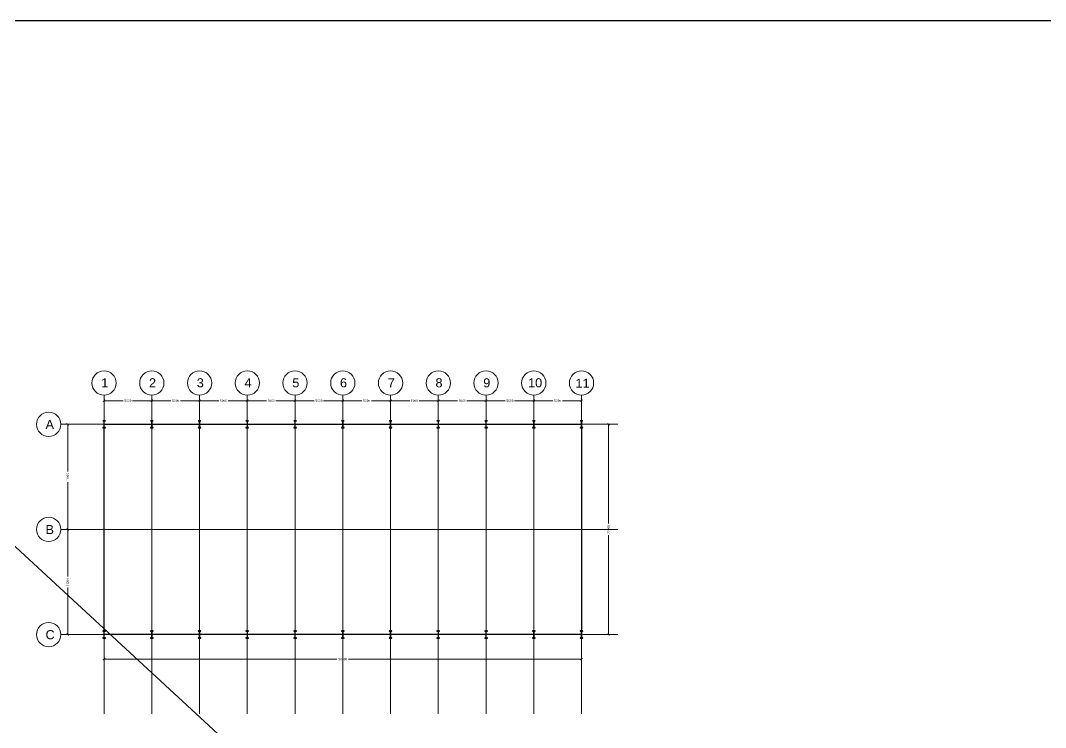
# Model space of a CAD drawing. Header units: millimetres. Extents: x -388065 to 2372687422, y -192755 to 667797.
# Drawn here: x 69848 to 177183, y 45699 to 119680 of the extents above; entities that cross this region are included whole.
import ezdxf

# ---------------------------------------------------------------- set-up
doc = ezdxf.new("R2010")
doc.units = ezdxf.units.MM
doc.linetypes.add('Grid Line 1_2_', pattern=[22.225, 12.7, -3.175, 3.175, -3.175])
for name, color, linetype, lineweight in [('BEAMS', 6, 'Continuous', 30), ('S-GRID', 1, 'Continuous', 9), ('S-GRID-IDEN', 1, 'Continuous', 9), ('STR-DIM', 1, 'Continuous', 9), ('STR-STEEL_IN_SEC', 6, 'Continuous', 15)]:
    doc.layers.add(name, color=color, linetype=linetype, lineweight=lineweight)
doc.styles.add('Arial', font='arial.ttf', dxfattribs={"height": 635})
doc.styles.add('MINA_MM_LAYOUT', font='dim.shx', dxfattribs={"height": 250})
doc.dimstyles.new('MINA_MM_LAYOUT', dxfattribs={"dimtxt": 250, "dimasz": 150, "dimexe": 100, "dimexo": 100, "dimgap": 50, "dimtad": 0, "dimdec": 0, "dimzin": 0, "dimdsep": 46, "dimtxsty": 'MINA_MM_LAYOUT', "dimblk": 'ARCHTICK', "dimcen": 0.09, "dimclrd": 256, "dimclre": 256, "dimclrt": 7, "dimadec": 0, "dimazin": 0, "dimtfac": 1, "dimtdec": 0, "dimtix": 1, "dimtofl": 0, "dimtmove": 0, "dimatfit": 0, "dimfxl": 1, "dimtolj": 1, "dimtzin": 0, "dimlwd": -1, "dimlwe": -1, "dimarcsym": 0})

# ---------------------------------------------------------------- blocks, each defined once
blk = doc.blocks.new('Grid - Grid Head - Circle-14747-Furniture Plan')
at = {"layer": 'S-GRID-IDEN'}
blk.add_circle((0, 0), 6.35, dxfattribs=at)
blk = doc.blocks.new('_ARCHTICK')
at = {"color": 0, "linetype": 'ByBlock', "const_width": 0.4}
blk.add_lwpolyline([(-0.5, -0.5), (0.5, 0.5)], dxfattribs=at)
blk = doc.blocks.new('*D1179')
at = {"layer": 'Defpoints', "color": 0, "transparency": 16777216}
for p in [(83598, 79898), (78598, 79415), (83598, 79415)]:
    blk.add_point(p, dxfattribs=at)
at = {"layer": 'STR-DIM', "transparency": 16777216}
for p, q in [((78598, 79515), (78598, 79998)), ((78598, 79898), (80607, 79898)), ((83598, 79898), (81588, 79898)), ((83598, 79515), (83598, 79998))]:
    blk.add_line(p, q, dxfattribs=at)
at = {"layer": 'STR-DIM', "transparency": 16777216, "xscale": 220, "yscale": 220, "zscale": 220, "rotation": 180}
blk.add_blockref('_ARCHTICK', (78598, 79898), dxfattribs=at)
at = {"layer": 'STR-DIM', "transparency": 16777216, "xscale": 220, "yscale": 220, "zscale": 220}
blk.add_blockref('_ARCHTICK', (83598, 79898), dxfattribs=at)
at = {"layer": 'STR-DIM', "color": 7, "transparency": 16777216, "insert": (81098, 79898), "char_height": 250, "attachment_point": 5, "style": 'MINA_MM_LAYOUT'}
blk.add_mtext('\\A1;5000', dxfattribs=at)
blk = doc.blocks.new('*D1180')
at = {"layer": 'Defpoints', "color": 0, "transparency": 16777216}
for p in [(88598, 79898), (88598, 79654), (83598, 79415)]:
    blk.add_point(p, dxfattribs=at)
at = {"layer": 'STR-DIM', "transparency": 16777216}
for p, q in [((83598, 79515), (83598, 79998)), ((83598, 79898), (85607, 79898)), ((88598, 79898), (86588, 79898)), ((88598, 79754), (88598, 79998))]:
    blk.add_line(p, q, dxfattribs=at)
at = {"layer": 'STR-DIM', "transparency": 16777216, "xscale": 220, "yscale": 220, "zscale": 220, "rotation": 180}
blk.add_blockref('_ARCHTICK', (83598, 79898), dxfattribs=at)
at = {"layer": 'STR-DIM', "transparency": 16777216, "xscale": 220, "yscale": 220, "zscale": 220}
blk.add_blockref('_ARCHTICK', (88598, 79898), dxfattribs=at)
at = {"layer": 'STR-DIM', "color": 7, "transparency": 16777216, "insert": (86098, 79898), "char_height": 250, "attachment_point": 5, "style": 'MINA_MM_LAYOUT'}
blk.add_mtext('\\A1;5000', dxfattribs=at)
blk = doc.blocks.new('*D1181')
at = {"layer": 'Defpoints', "color": 0, "transparency": 16777216}
for p in [(88598, 79654), (93598, 79898), (93598, 79545)]:
    blk.add_point(p, dxfattribs=at)
at = {"layer": 'STR-DIM', "transparency": 16777216}
for p, q in [((88598, 79754), (88598, 79998)), ((88598, 79898), (90607, 79898)), ((93598, 79898), (91588, 79898)), ((93598, 79645), (93598, 79998))]:
    blk.add_line(p, q, dxfattribs=at)
at = {"layer": 'STR-DIM', "transparency": 16777216, "xscale": 220, "yscale": 220, "zscale": 220, "rotation": 180}
blk.add_blockref('_ARCHTICK', (88598, 79898), dxfattribs=at)
at = {"layer": 'STR-DIM', "transparency": 16777216, "xscale": 220, "yscale": 220, "zscale": 220}
blk.add_blockref('_ARCHTICK', (93598, 79898), dxfattribs=at)
at = {"layer": 'STR-DIM', "color": 7, "transparency": 16777216, "insert": (91098, 79898), "char_height": 250, "attachment_point": 5, "style": 'MINA_MM_LAYOUT'}
blk.add_mtext('\\A1;5000', dxfattribs=at)
blk = doc.blocks.new('*D1182')
at = {"layer": 'Defpoints', "color": 0, "transparency": 16777216}
for p in [(93598, 79545), (98598, 79898), (98598, 79257)]:
    blk.add_point(p, dxfattribs=at)
at = {"layer": 'STR-DIM', "transparency": 16777216}
for p, q in [((93598, 79645), (93598, 79998)), ((93598, 79898), (95607, 79898)), ((98598, 79898), (96588, 79898)), ((98598, 79357), (98598, 79998))]:
    blk.add_line(p, q, dxfattribs=at)
at = {"layer": 'STR-DIM', "transparency": 16777216, "xscale": 220, "yscale": 220, "zscale": 220, "rotation": 180}
blk.add_blockref('_ARCHTICK', (93598, 79898), dxfattribs=at)
at = {"layer": 'STR-DIM', "transparency": 16777216, "xscale": 220, "yscale": 220, "zscale": 220}
blk.add_blockref('_ARCHTICK', (98598, 79898), dxfattribs=at)
at = {"layer": 'STR-DIM', "color": 7, "transparency": 16777216, "insert": (96098, 79898), "char_height": 250, "attachment_point": 5, "style": 'MINA_MM_LAYOUT'}
blk.add_mtext('\\A1;5000', dxfattribs=at)
blk = doc.blocks.new('*D1183')
at = {"layer": 'Defpoints', "color": 0, "transparency": 16777216}
for p in [(103598, 79898), (98598, 79257), (103598, 78863)]:
    blk.add_point(p, dxfattribs=at)
at = {"layer": 'STR-DIM', "transparency": 16777216}
for p, q in [((98598, 79357), (98598, 79998)), ((98598, 79898), (100607, 79898)), ((103598, 79898), (101588, 79898)), ((103598, 78963), (103598, 79998))]:
    blk.add_line(p, q, dxfattribs=at)
at = {"layer": 'STR-DIM', "transparency": 16777216, "xscale": 220, "yscale": 220, "zscale": 220, "rotation": 180}
blk.add_blockref('_ARCHTICK', (98598, 79898), dxfattribs=at)
at = {"layer": 'STR-DIM', "transparency": 16777216, "xscale": 220, "yscale": 220, "zscale": 220}
blk.add_blockref('_ARCHTICK', (103598, 79898), dxfattribs=at)
at = {"layer": 'STR-DIM', "color": 7, "transparency": 16777216, "insert": (101098, 79898), "char_height": 250, "attachment_point": 5, "style": 'MINA_MM_LAYOUT'}
blk.add_mtext('\\A1;5000', dxfattribs=at)
blk = doc.blocks.new('*D1184')
at = {"layer": 'Defpoints', "color": 0, "transparency": 16777216}
for p in [(108598, 79898), (103598, 78863), (108598, 78885)]:
    blk.add_point(p, dxfattribs=at)
at = {"layer": 'STR-DIM', "transparency": 16777216}
for p, q in [((103598, 78963), (103598, 79998)), ((103598, 79898), (105607, 79898)), ((108598, 79898), (106588, 79898)), ((108598, 78985), (108598, 79998))]:
    blk.add_line(p, q, dxfattribs=at)
at = {"layer": 'STR-DIM', "transparency": 16777216, "xscale": 220, "yscale": 220, "zscale": 220, "rotation": 180}
blk.add_blockref('_ARCHTICK', (103598, 79898), dxfattribs=at)
at = {"layer": 'STR-DIM', "transparency": 16777216, "xscale": 220, "yscale": 220, "zscale": 220}
blk.add_blockref('_ARCHTICK', (108598, 79898), dxfattribs=at)
at = {"layer": 'STR-DIM', "color": 7, "transparency": 16777216, "insert": (106098, 79898), "char_height": 250, "attachment_point": 5, "style": 'MINA_MM_LAYOUT'}
blk.add_mtext('\\A1;5000', dxfattribs=at)
blk = doc.blocks.new('*D1185')
at = {"layer": 'Defpoints', "color": 0, "transparency": 16777216}
for p in [(113598, 79898), (108598, 78885), (113598, 79059)]:
    blk.add_point(p, dxfattribs=at)
at = {"layer": 'STR-DIM', "transparency": 16777216}
for p, q in [((108598, 78985), (108598, 79998)), ((108598, 79898), (110607, 79898)), ((113598, 79898), (111588, 79898)), ((113598, 79159), (113598, 79998))]:
    blk.add_line(p, q, dxfattribs=at)
at = {"layer": 'STR-DIM', "transparency": 16777216, "xscale": 220, "yscale": 220, "zscale": 220, "rotation": 180}
blk.add_blockref('_ARCHTICK', (108598, 79898), dxfattribs=at)
at = {"layer": 'STR-DIM', "transparency": 16777216, "xscale": 220, "yscale": 220, "zscale": 220}
blk.add_blockref('_ARCHTICK', (113598, 79898), dxfattribs=at)
at = {"layer": 'STR-DIM', "color": 7, "transparency": 16777216, "insert": (111098, 79898), "char_height": 250, "attachment_point": 5, "style": 'MINA_MM_LAYOUT'}
blk.add_mtext('\\A1;5000', dxfattribs=at)
blk = doc.blocks.new('*D1186')
at = {"layer": 'Defpoints', "color": 0, "transparency": 16777216}
for p in [(118598, 79898), (113598, 79059), (118598, 79125)]:
    blk.add_point(p, dxfattribs=at)
at = {"layer": 'STR-DIM', "transparency": 16777216}
for p, q in [((113598, 79159), (113598, 79998)), ((113598, 79898), (115607, 79898)), ((118598, 79898), (116588, 79898)), ((118598, 79225), (118598, 79998))]:
    blk.add_line(p, q, dxfattribs=at)
at = {"layer": 'STR-DIM', "transparency": 16777216, "xscale": 220, "yscale": 220, "zscale": 220, "rotation": 180}
blk.add_blockref('_ARCHTICK', (113598, 79898), dxfattribs=at)
at = {"layer": 'STR-DIM', "transparency": 16777216, "xscale": 220, "yscale": 220, "zscale": 220}
blk.add_blockref('_ARCHTICK', (118598, 79898), dxfattribs=at)
at = {"layer": 'STR-DIM', "color": 7, "transparency": 16777216, "insert": (116098, 79898), "char_height": 250, "attachment_point": 5, "style": 'MINA_MM_LAYOUT'}
blk.add_mtext('\\A1;5000', dxfattribs=at)
blk = doc.blocks.new('*D1187')
at = {"layer": 'Defpoints', "color": 0, "transparency": 16777216}
for p in [(123598, 79898), (118598, 79125), (123598, 79147)]:
    blk.add_point(p, dxfattribs=at)
at = {"layer": 'STR-DIM', "transparency": 16777216}
for p, q in [((118598, 79225), (118598, 79998)), ((118598, 79898), (120607, 79898)), ((123598, 79898), (121588, 79898)), ((123598, 79247), (123598, 79998))]:
    blk.add_line(p, q, dxfattribs=at)
at = {"layer": 'STR-DIM', "transparency": 16777216, "xscale": 220, "yscale": 220, "zscale": 220, "rotation": 180}
blk.add_blockref('_ARCHTICK', (118598, 79898), dxfattribs=at)
at = {"layer": 'STR-DIM', "transparency": 16777216, "xscale": 220, "yscale": 220, "zscale": 220}
blk.add_blockref('_ARCHTICK', (123598, 79898), dxfattribs=at)
at = {"layer": 'STR-DIM', "color": 7, "transparency": 16777216, "insert": (121098, 79898), "char_height": 250, "attachment_point": 5, "style": 'MINA_MM_LAYOUT'}
blk.add_mtext('\\A1;5000', dxfattribs=at)
blk = doc.blocks.new('*D1188')
at = {"layer": 'Defpoints', "color": 0, "transparency": 16777216}
for p in [(128598, 79898), (123598, 79147), (128598, 79190)]:
    blk.add_point(p, dxfattribs=at)
at = {"layer": 'STR-DIM', "transparency": 16777216}
for p, q in [((123598, 79247), (123598, 79998)), ((123598, 79898), (125607, 79898)), ((128598, 79898), (126588, 79898)), ((128598, 79290), (128598, 79998))]:
    blk.add_line(p, q, dxfattribs=at)
at = {"layer": 'STR-DIM', "transparency": 16777216, "xscale": 220, "yscale": 220, "zscale": 220, "rotation": 180}
blk.add_blockref('_ARCHTICK', (123598, 79898), dxfattribs=at)
at = {"layer": 'STR-DIM', "transparency": 16777216, "xscale": 220, "yscale": 220, "zscale": 220}
blk.add_blockref('_ARCHTICK', (128598, 79898), dxfattribs=at)
at = {"layer": 'STR-DIM', "color": 7, "transparency": 16777216, "insert": (126098, 79898), "char_height": 250, "attachment_point": 5, "style": 'MINA_MM_LAYOUT'}
blk.add_mtext('\\A1;5000', dxfattribs=at)
blk = doc.blocks.new('*D1189')
at = {"layer": 'Defpoints', "color": 0, "transparency": 16777216}
for p in [(75998, 77423), (74787, 66423), (75998, 66423)]:
    blk.add_point(p, dxfattribs=at)
at = {"layer": 'STR-DIM', "transparency": 16777216}
for p, q in [((75898, 77423), (74687, 77423)), ((74787, 77423), (74787, 72485)), ((74787, 66423), (74787, 71361)), ((75898, 66423), (74687, 66423))]:
    blk.add_line(p, q, dxfattribs=at)
at = {"layer": 'STR-DIM', "transparency": 16777216, "xscale": 220, "yscale": 220, "zscale": 220}
for p, rotation in [((74787, 77423), 90), ((74787, 66423), 270)]:
    blk.add_blockref('_ARCHTICK', p, dxfattribs=dict(at, rotation=rotation))
at = {"layer": 'STR-DIM', "color": 7, "transparency": 16777216, "insert": (74787, 71923), "char_height": 250, "attachment_point": 5, "rotation": 90, "style": 'MINA_MM_LAYOUT'}
blk.add_mtext('\\A1;11000', dxfattribs=at)
blk = doc.blocks.new('*D1190')
at = {"layer": 'Defpoints', "color": 0, "transparency": 16777216}
for p in [(75998, 66423), (74787, 55423), (76138, 55423)]:
    blk.add_point(p, dxfattribs=at)
at = {"layer": 'STR-DIM', "transparency": 16777216}
for p, q in [((75898, 66423), (74687, 66423)), ((74787, 66423), (74787, 61485)), ((74787, 55423), (74787, 60361)), ((76038, 55423), (74687, 55423))]:
    blk.add_line(p, q, dxfattribs=at)
at = {"layer": 'STR-DIM', "transparency": 16777216, "xscale": 220, "yscale": 220, "zscale": 220}
for p, rotation in [((74787, 66423), 90), ((74787, 55423), 270)]:
    blk.add_blockref('_ARCHTICK', p, dxfattribs=dict(at, rotation=rotation))
at = {"layer": 'STR-DIM', "color": 7, "transparency": 16777216, "insert": (74787, 60923), "char_height": 250, "attachment_point": 5, "rotation": 90, "style": 'MINA_MM_LAYOUT'}
blk.add_mtext('\\A1;11000', dxfattribs=at)
blk = doc.blocks.new('*D1191')
at = {"layer": 'Defpoints', "color": 0, "transparency": 16777216}
for p in [(78598, 55423), (128598, 55423), (128598, 52850)]:
    blk.add_point(p, dxfattribs=at)
at = {"layer": 'STR-DIM', "transparency": 16777216}
for p, q in [((78598, 55323), (78598, 52750)), ((128598, 55323), (128598, 52750)), ((78598, 52850), (102988, 52850)), ((128598, 52850), (104207, 52850))]:
    blk.add_line(p, q, dxfattribs=at)
at = {"layer": 'STR-DIM', "transparency": 16777216, "xscale": 220, "yscale": 220, "zscale": 220, "rotation": 180}
blk.add_blockref('_ARCHTICK', (78598, 52850), dxfattribs=at)
at = {"layer": 'STR-DIM', "transparency": 16777216, "xscale": 220, "yscale": 220, "zscale": 220}
blk.add_blockref('_ARCHTICK', (128598, 52850), dxfattribs=at)
at = {"layer": 'STR-DIM', "color": 7, "transparency": 16777216, "insert": (103598, 52850), "char_height": 250, "attachment_point": 5, "style": 'MINA_MM_LAYOUT'}
blk.add_mtext('\\A1;50000', dxfattribs=at)
blk = doc.blocks.new('*D1192')
at = {"layer": 'Defpoints', "color": 0, "transparency": 16777216}
for p in [(128598, 77423), (128598, 55423), (131427, 55423)]:
    blk.add_point(p, dxfattribs=at)
at = {"layer": 'STR-DIM', "transparency": 16777216}
for p, q in [((128698, 77423), (131527, 77423)), ((131427, 77423), (131427, 67033)), ((131427, 55423), (131427, 65814)), ((128698, 55423), (131527, 55423))]:
    blk.add_line(p, q, dxfattribs=at)
at = {"layer": 'STR-DIM', "transparency": 16777216, "xscale": 220, "yscale": 220, "zscale": 220}
for p, rotation in [((131427, 77423), 90), ((131427, 55423), 270)]:
    blk.add_blockref('_ARCHTICK', p, dxfattribs=dict(at, rotation=rotation))
at = {"layer": 'STR-DIM', "color": 7, "transparency": 16777216, "insert": (131427, 66423), "char_height": 250, "attachment_point": 5, "rotation": 90, "style": 'MINA_MM_LAYOUT'}
blk.add_mtext('\\A1;22000', dxfattribs=at)

msp = doc.modelspace()

# ---------------------------------------------------------------- linework, layer by layer
for points in [[(9539.1551, 119679.6795), (348586.9054, 119679.6795), (348586.9054, -192755.4137), (9539.1551, -192755.4137)], [(128597.7259, 77423.1752), (128597.7259, 55423.1752), (78597.7259, 55423.1752), (78597.7259, 77423.1752)]]:
    msp.add_lwpolyline(points, close=True)
at = {"layer": 'BEAMS'}
for points in [[(78550.2884, 77772.8627, -0.4142135624), (78589.6634, 77733.4877), (78589.6634, 77112.8627, -0.4142135624), (78550.2884, 77073.4877), (78460.2259, 77073.4877), (78460.2259, 77048.1752), (78735.2259, 77048.1752), (78735.2259, 77073.4877), (78645.1634, 77073.4877, -0.4142135624), (78605.7884, 77112.8627), (78605.7884, 77733.4877, -0.4142135624), (78645.1634, 77772.8627), (78735.2259, 77772.8627), (78735.2259, 77798.1752), (78460.2259, 77798.1752), (78460.2259, 77772.8627)], [(83550.2884, 77772.8627, -0.4142135624), (83589.6634, 77733.4877), (83589.6634, 77112.8627, -0.4142135624), (83550.2884, 77073.4877), (83460.2259, 77073.4877), (83460.2259, 77048.1752), (83735.2259, 77048.1752), (83735.2259, 77073.4877), (83645.1634, 77073.4877, -0.4142135624), (83605.7884, 77112.8627), (83605.7884, 77733.4877, -0.4142135624), (83645.1634, 77772.8627), (83735.2259, 77772.8627), (83735.2259, 77798.1752), (83460.2259, 77798.1752), (83460.2259, 77772.8627)], [(88550.2884, 77772.8627, -0.4142135624), (88589.6634, 77733.4877), (88589.6634, 77112.8627, -0.4142135624), (88550.2884, 77073.4877), (88460.2259, 77073.4877), (88460.2259, 77048.1752), (88735.2259, 77048.1752), (88735.2259, 77073.4877), (88645.1634, 77073.4877, -0.4142135624), (88605.7884, 77112.8627), (88605.7884, 77733.4877, -0.4142135624), (88645.1634, 77772.8627), (88735.2259, 77772.8627), (88735.2259, 77798.1752), (88460.2259, 77798.1752), (88460.2259, 77772.8627)], [(93550.2884, 77772.8627, -0.4142135624), (93589.6634, 77733.4877), (93589.6634, 77112.8627, -0.4142135624), (93550.2884, 77073.4877), (93460.2259, 77073.4877), (93460.2259, 77048.1752), (93735.2259, 77048.1752), (93735.2259, 77073.4877), (93645.1634, 77073.4877, -0.4142135624), (93605.7884, 77112.8627), (93605.7884, 77733.4877, -0.4142135624), (93645.1634, 77772.8627), (93735.2259, 77772.8627), (93735.2259, 77798.1752), (93460.2259, 77798.1752), (93460.2259, 77772.8627)], [(98550.2884, 77772.8627, -0.4142135624), (98589.6634, 77733.4877), (98589.6634, 77112.8627, -0.4142135624), (98550.2884, 77073.4877), (98460.2259, 77073.4877), (98460.2259, 77048.1752), (98735.2259, 77048.1752), (98735.2259, 77073.4877), (98645.1634, 77073.4877, -0.4142135624), (98605.7884, 77112.8627), (98605.7884, 77733.4877, -0.4142135624), (98645.1634, 77772.8627), (98735.2259, 77772.8627), (98735.2259, 77798.1752), (98460.2259, 77798.1752), (98460.2259, 77772.8627)], [(103550.2884, 77772.8627, -0.4142135624), (103589.6634, 77733.4877), (103589.6634, 77112.8627, -0.4142135624), (103550.2884, 77073.4877), (103460.2259, 77073.4877), (103460.2259, 77048.1752), (103735.2259, 77048.1752), (103735.2259, 77073.4877), (103645.1634, 77073.4877, -0.4142135624), (103605.7884, 77112.8627), (103605.7884, 77733.4877, -0.4142135624), (103645.1634, 77772.8627), (103735.2259, 77772.8627), (103735.2259, 77798.1752), (103460.2259, 77798.1752), (103460.2259, 77772.8627)], [(108550.2884, 77772.8627, -0.4142135624), (108589.6634, 77733.4877), (108589.6634, 77112.8627, -0.4142135624), (108550.2884, 77073.4877), (108460.2259, 77073.4877), (108460.2259, 77048.1752), (108735.2259, 77048.1752), (108735.2259, 77073.4877), (108645.1634, 77073.4877, -0.4142135624), (108605.7884, 77112.8627), (108605.7884, 77733.4877, -0.4142135624), (108645.1634, 77772.8627), (108735.2259, 77772.8627), (108735.2259, 77798.1752), (108460.2259, 77798.1752), (108460.2259, 77772.8627)], [(113550.2884, 77772.8627, -0.4142135624), (113589.6634, 77733.4877), (113589.6634, 77112.8627, -0.4142135624), (113550.2884, 77073.4877), (113460.2259, 77073.4877), (113460.2259, 77048.1752), (113735.2259, 77048.1752), (113735.2259, 77073.4877), (113645.1634, 77073.4877, -0.4142135624), (113605.7884, 77112.8627), (113605.7884, 77733.4877, -0.4142135624), (113645.1634, 77772.8627), (113735.2259, 77772.8627), (113735.2259, 77798.1752), (113460.2259, 77798.1752), (113460.2259, 77772.8627)], [(118550.2884, 77772.8627, -0.4142135624), (118589.6634, 77733.4877), (118589.6634, 77112.8627, -0.4142135624), (118550.2884, 77073.4877), (118460.2259, 77073.4877), (118460.2259, 77048.1752), (118735.2259, 77048.1752), (118735.2259, 77073.4877), (118645.1634, 77073.4877, -0.4142135624), (118605.7884, 77112.8627), (118605.7884, 77733.4877, -0.4142135624), (118645.1634, 77772.8627), (118735.2259, 77772.8627), (118735.2259, 77798.1752), (118460.2259, 77798.1752), (118460.2259, 77772.8627)], [(123550.2884, 77772.8627, -0.4142135624), (123589.6634, 77733.4877), (123589.6634, 77112.8627, -0.4142135624), (123550.2884, 77073.4877), (123460.2259, 77073.4877), (123460.2259, 77048.1752), (123735.2259, 77048.1752), (123735.2259, 77073.4877), (123645.1634, 77073.4877, -0.4142135624), (123605.7884, 77112.8627), (123605.7884, 77733.4877, -0.4142135624), (123645.1634, 77772.8627), (123735.2259, 77772.8627), (123735.2259, 77798.1752), (123460.2259, 77798.1752), (123460.2259, 77772.8627)], [(128550.2884, 77772.8627, -0.4142135624), (128589.6634, 77733.4877), (128589.6634, 77112.8627, -0.4142135624), (128550.2884, 77073.4877), (128460.2259, 77073.4877), (128460.2259, 77048.1752), (128735.2259, 77048.1752), (128735.2259, 77073.4877), (128645.1634, 77073.4877, -0.4142135624), (128605.7884, 77112.8627), (128605.7884, 77733.4877, -0.4142135624), (128645.1634, 77772.8627), (128735.2259, 77772.8627), (128735.2259, 77798.1752), (128460.2259, 77798.1752), (128460.2259, 77772.8627)], [(78550.2884, 55772.8627, -0.4142135624), (78589.6634, 55733.4877), (78589.6634, 55112.8627, -0.4142135624), (78550.2884, 55073.4877), (78460.2259, 55073.4877), (78460.2259, 55048.1752), (78735.2259, 55048.1752), (78735.2259, 55073.4877), (78645.1634, 55073.4877, -0.4142135624), (78605.7884, 55112.8627), (78605.7884, 55733.4877, -0.4142135624), (78645.1634, 55772.8627), (78735.2259, 55772.8627), (78735.2259, 55798.1752), (78460.2259, 55798.1752), (78460.2259, 55772.8627)], [(83550.2884, 55772.8627, -0.4142135624), (83589.6634, 55733.4877), (83589.6634, 55112.8627, -0.4142135624), (83550.2884, 55073.4877), (83460.2259, 55073.4877), (83460.2259, 55048.1752), (83735.2259, 55048.1752), (83735.2259, 55073.4877), (83645.1634, 55073.4877, -0.4142135624), (83605.7884, 55112.8627), (83605.7884, 55733.4877, -0.4142135624), (83645.1634, 55772.8627), (83735.2259, 55772.8627), (83735.2259, 55798.1752), (83460.2259, 55798.1752), (83460.2259, 55772.8627)], [(88550.2884, 55772.8627, -0.4142135624), (88589.6634, 55733.4877), (88589.6634, 55112.8627, -0.4142135624), (88550.2884, 55073.4877), (88460.2259, 55073.4877), (88460.2259, 55048.1752), (88735.2259, 55048.1752), (88735.2259, 55073.4877), (88645.1634, 55073.4877, -0.4142135624), (88605.7884, 55112.8627), (88605.7884, 55733.4877, -0.4142135624), (88645.1634, 55772.8627), (88735.2259, 55772.8627), (88735.2259, 55798.1752), (88460.2259, 55798.1752), (88460.2259, 55772.8627)], [(93550.2884, 55772.8627, -0.4142135624), (93589.6634, 55733.4877), (93589.6634, 55112.8627, -0.4142135624), (93550.2884, 55073.4877), (93460.2259, 55073.4877), (93460.2259, 55048.1752), (93735.2259, 55048.1752), (93735.2259, 55073.4877), (93645.1634, 55073.4877, -0.4142135624), (93605.7884, 55112.8627), (93605.7884, 55733.4877, -0.4142135624), (93645.1634, 55772.8627), (93735.2259, 55772.8627), (93735.2259, 55798.1752), (93460.2259, 55798.1752), (93460.2259, 55772.8627)], [(98550.2884, 55772.8627, -0.4142135624), (98589.6634, 55733.4877), (98589.6634, 55112.8627, -0.4142135624), (98550.2884, 55073.4877), (98460.2259, 55073.4877), (98460.2259, 55048.1752), (98735.2259, 55048.1752), (98735.2259, 55073.4877), (98645.1634, 55073.4877, -0.4142135624), (98605.7884, 55112.8627), (98605.7884, 55733.4877, -0.4142135624), (98645.1634, 55772.8627), (98735.2259, 55772.8627), (98735.2259, 55798.1752), (98460.2259, 55798.1752), (98460.2259, 55772.8627)], [(103550.2884, 55772.8627, -0.4142135624), (103589.6634, 55733.4877), (103589.6634, 55112.8627, -0.4142135624), (103550.2884, 55073.4877), (103460.2259, 55073.4877), (103460.2259, 55048.1752), (103735.2259, 55048.1752), (103735.2259, 55073.4877), (103645.1634, 55073.4877, -0.4142135624), (103605.7884, 55112.8627), (103605.7884, 55733.4877, -0.4142135624), (103645.1634, 55772.8627), (103735.2259, 55772.8627), (103735.2259, 55798.1752), (103460.2259, 55798.1752), (103460.2259, 55772.8627)], [(108550.2884, 55772.8627, -0.4142135624), (108589.6634, 55733.4877), (108589.6634, 55112.8627, -0.4142135624), (108550.2884, 55073.4877), (108460.2259, 55073.4877), (108460.2259, 55048.1752), (108735.2259, 55048.1752), (108735.2259, 55073.4877), (108645.1634, 55073.4877, -0.4142135624), (108605.7884, 55112.8627), (108605.7884, 55733.4877, -0.4142135624), (108645.1634, 55772.8627), (108735.2259, 55772.8627), (108735.2259, 55798.1752), (108460.2259, 55798.1752), (108460.2259, 55772.8627)], [(113550.2884, 55772.8627, -0.4142135624), (113589.6634, 55733.4877), (113589.6634, 55112.8627, -0.4142135624), (113550.2884, 55073.4877), (113460.2259, 55073.4877), (113460.2259, 55048.1752), (113735.2259, 55048.1752), (113735.2259, 55073.4877), (113645.1634, 55073.4877, -0.4142135624), (113605.7884, 55112.8627), (113605.7884, 55733.4877, -0.4142135624), (113645.1634, 55772.8627), (113735.2259, 55772.8627), (113735.2259, 55798.1752), (113460.2259, 55798.1752), (113460.2259, 55772.8627)], [(118550.2884, 55772.8627, -0.4142135624), (118589.6634, 55733.4877), (118589.6634, 55112.8627, -0.4142135624), (118550.2884, 55073.4877), (118460.2259, 55073.4877), (118460.2259, 55048.1752), (118735.2259, 55048.1752), (118735.2259, 55073.4877), (118645.1634, 55073.4877, -0.4142135624), (118605.7884, 55112.8627), (118605.7884, 55733.4877, -0.4142135624), (118645.1634, 55772.8627), (118735.2259, 55772.8627), (118735.2259, 55798.1752), (118460.2259, 55798.1752), (118460.2259, 55772.8627)], [(123550.2884, 55772.8627, -0.4142135624), (123589.6634, 55733.4877), (123589.6634, 55112.8627, -0.4142135624), (123550.2884, 55073.4877), (123460.2259, 55073.4877), (123460.2259, 55048.1752), (123735.2259, 55048.1752), (123735.2259, 55073.4877), (123645.1634, 55073.4877, -0.4142135624), (123605.7884, 55112.8627), (123605.7884, 55733.4877, -0.4142135624), (123645.1634, 55772.8627), (123735.2259, 55772.8627), (123735.2259, 55798.1752), (123460.2259, 55798.1752), (123460.2259, 55772.8627)], [(128550.2884, 55772.8627, -0.4142135624), (128589.6634, 55733.4877), (128589.6634, 55112.8627, -0.4142135624), (128550.2884, 55073.4877), (128460.2259, 55073.4877), (128460.2259, 55048.1752), (128735.2259, 55048.1752), (128735.2259, 55073.4877), (128645.1634, 55073.4877, -0.4142135624), (128605.7884, 55112.8627), (128605.7884, 55733.4877, -0.4142135624), (128645.1634, 55772.8627), (128735.2259, 55772.8627), (128735.2259, 55798.1752), (128460.2259, 55798.1752), (128460.2259, 55772.8627)]]:
    msp.add_lwpolyline(points, format="xyb", close=True, dxfattribs=at)
at = {"layer": 'S-GRID', "linetype": 'Grid Line 1_2_'}
for p, q in [((78597.7259, 80471.6378), (78597.7259, 47122.061)), ((83597.7259, 80471.6378), (83597.7259, 47122.061)), ((88597.7259, 80471.6378), (88597.7259, 47122.061)), ((93597.7259, 80471.6378), (93597.7259, 47122.061)), ((98597.7259, 80471.6378), (98597.7259, 47122.061)), ((103597.7259, 80471.6378), (103597.7259, 47122.061)), ((108597.7259, 80471.6378), (108597.7259, 47122.061)), ((113597.7259, 80471.6378), (113597.7259, 47122.061)), ((118597.7259, 80471.6378), (118597.7259, 47122.061)), ((123597.7259, 80471.6378), (123597.7259, 47122.061)), ((128597.7259, 80471.6378), (128597.7259, 47122.061)), ((132392.2434, 77423.1752), (74064.1679, 77423.1752)), ((132392.2434, 66423.1752), (74064.1679, 66423.1752)), ((132392.2434, 55423.1752), (74064.1679, 55423.1752))]:
    msp.add_line(p, q, dxfattribs=at)
at = {"layer": 'STR-STEEL_IN_SEC', "color": 7, "ltscale": 0.1}
msp.add_line((9539.1551, 119679.6795), (348586.9054, -192755.4137), dxfattribs=at)

# ---------------------------------------------------------------- block references
at = {"layer": 'S-GRID-IDEN', "color": 3, "xscale": 199.9999999999999, "yscale": 199.9999999999999, "zscale": 199.9999999999999}
for p, rotation in [((78597.7259, 81741.6378), 180), ((83597.7259, 81741.6378), 180), ((88597.7259, 81741.6378), 180), ((93597.7259, 81741.6378), 180), ((98597.7259, 81741.6378), 180), ((103597.7259, 81741.6378), 180), ((108597.7259, 81741.6378), 180), ((113597.7259, 81741.6378), 180), ((118597.7259, 81741.6378), 180), ((123597.7259, 81741.6378), 180), ((128597.7259, 81741.6378), 180), ((72794.1679, 77423.1752), 89.99999999999999), ((72794.1679, 66423.1752), 89.99999999999999), ((72794.1679, 55423.1752), 89.99999999999999)]:
    msp.add_blockref('Grid - Grid Head - Circle-14747-Furniture Plan', p, dxfattribs=dict(at, rotation=rotation))

# ---------------------------------------------------------------- texts
at = {"layer": 'S-GRID-IDEN', "color": 0, "char_height": 952.5, "width": 897.89, "attachment_point": 1, "style": 'Arial'}
for s, insert in [('1', (78304.3746, 82243.4427)), ('2', (83304.3746, 82243.4427)), ('3', (88304.3746, 82243.4427)), ('4', (93304.3746, 82243.4427)), ('5', (98304.3746, 82243.4427)), ('6', (103304.3746, 82243.4427)), ('7', (108304.3746, 82243.4427)), ('8', (113304.3746, 82243.4427)), ('9', (118304.3746, 82243.4427)), ('10', (122997.9013, 82243.4427)), ('11', (127964.2892, 82203.4646)), ('A', (72468.4515, 77885.002)), ('B', (72468.4515, 66885.002)), ('C', (72468.4515, 55885.002))]:
    msp.add_mtext(s, dxfattribs=dict(at, insert=insert))

# ---------------------------------------------------------------- dimensions: what is measured, and where the dimension line sits
at = {"layer": 'STR-DIM'}
for base, p1, p2, override, picture, middle in [((83597.7259, 79898.2116), (78597.7259, 79415.0509), (83597.7259, 79415.0509), {"dimtxt": 400, "dimasz": 220}, '*D1179', (81097.7259, 79898.2116)), ((88597.7259, 79898.2116), (83597.7259, 79415.0509), (88597.7259, 79654.4146), {"dimtxt": 400, "dimasz": 220, "dimtmove": 1}, '*D1180', (86097.7259, 79898.2116)), ((93597.7259, 79898.2116), (88597.7259, 79654.4146), (93597.7259, 79545.3334), {"dimtxt": 400, "dimasz": 220, "dimtmove": 1}, '*D1181', (91097.7259, 79898.2116)), ((98597.7259, 79898.2116), (93597.7259, 79545.3334), (98597.7259, 79257.4078), {"dimtxt": 400, "dimasz": 220, "dimtmove": 1}, '*D1182', (96097.7259, 79898.2116)), ((103597.7259, 79898.2116), (98597.7259, 79257.4078), (103597.7259, 78862.9319), {"dimtxt": 400, "dimasz": 220, "dimtmove": 1}, '*D1183', (101097.7259, 79898.2116)), ((108597.7259, 79898.2116), (103597.7259, 78862.9319), (108597.7259, 78884.8474), {"dimtxt": 400, "dimasz": 220, "dimtmove": 1}, '*D1184', (106097.7259, 79898.2116)), ((113597.7259, 79898.2116), (108597.7259, 78884.8474), (113597.7259, 79059.2629), {"dimtxt": 400, "dimasz": 220, "dimtmove": 1}, '*D1185', (111097.7259, 79898.2116)), ((118597.7259, 79898.2116), (113597.7259, 79059.2629), (118597.7259, 79125.0088), {"dimtxt": 400, "dimasz": 220, "dimtmove": 1}, '*D1186', (116097.7259, 79898.2116)), ((123597.7259, 79898.2116), (118597.7259, 79125.0088), (123597.7259, 79146.9243), {"dimtxt": 400, "dimasz": 220, "dimtmove": 1}, '*D1187', (121097.7259, 79898.2116)), ((128597.7259, 79898.2116), (123597.7259, 79146.9243), (128597.7259, 79190.1062), {"dimtxt": 400, "dimasz": 220, "dimtmove": 1}, '*D1188', (126097.7259, 79898.2116)), ((128597.7259, 52849.7025), (78597.7259, 55423.1752), (128597.7259, 55423.1752), {"dimtxt": 400, "dimasz": 220, "dimtmove": 1}, '*D1191', (103597.7259, 52849.7025))]:
    dim = msp.add_linear_dim(base=base, p1=p1, p2=p2, dimstyle='MINA_MM_LAYOUT', override=override, dxfattribs=at)
    dim.commit()
    dim.dimension.update_dxf_attribs({"geometry": picture, "text_midpoint": middle})
for base, p1, p2, override, picture, middle in [((74787.3355, 66423.1752), (75997.8971, 77423.1752), (75997.8971, 66423.1752), {"dimtxt": 400, "dimasz": 220}, '*D1189', (74787.3355, 71923.1752)), ((131426.8225, 55423.1752), (128597.7259, 77423.1752), (128597.7259, 55423.1752), {"dimtxt": 400, "dimasz": 220, "dimtmove": 1}, '*D1192', (131426.8225, 66423.1752)), ((74787.3355, 55423.1752), (75997.8971, 66423.1752), (76138.2705, 55423.1752), {"dimtxt": 400, "dimasz": 220, "dimtmove": 1}, '*D1190', (74787.3355, 60923.1752))]:
    dim = msp.add_linear_dim(base=base, p1=p1, p2=p2, angle=90, dimstyle='MINA_MM_LAYOUT', override=override, dxfattribs=at)
    dim.commit()
    dim.dimension.update_dxf_attribs({"geometry": picture, "text_midpoint": middle})

doc.saveas('drawing.dxf')
